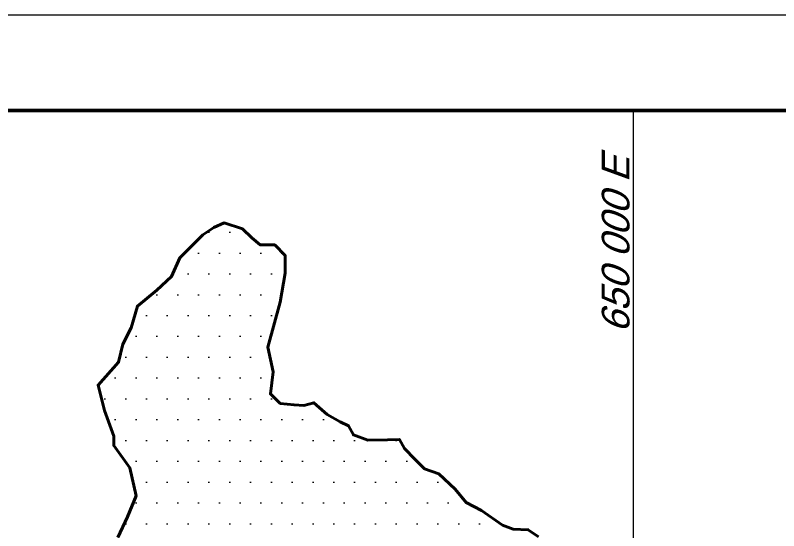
# Model space of a CAD drawing. Header units: metres. Extents: x 0 to 730306, y 0 to 8491524.
# Drawn here: x 730253.91 to 730263.56, y 8491510.89 to 8491517.41 of the extents above; entities that cross this region are included whole.
import ezdxf
from ezdxf.enums import TextEntityAlignment as Align

# ---------------------------------------------------------------- set-up
doc = ezdxf.new("R2010")
doc.units = ezdxf.units.M
for name, color, linetype, lineweight in [('Cap Prov', 94, 'Continuous', 18), ('Distrito', 212, 'Continuous', 25), ('Ejes de Coordenadas', 122, 'Continuous', 5), ('MARCOS', 7, 'Continuous', 40), ('Sheet', 7, 'Continuous', 50)]:
    doc.layers.add(name, color=color, linetype=linetype, lineweight=lineweight)
doc.layers.add('j_malla', color=8, linetype='Continuous')
doc.styles.add('Arial', font='arial.ttf')

msp = doc.modelspace()

# ---------------------------------------------------------------- hatches: boundary and pattern name
at = {"layer": 'Distrito', "linetype": 'Continuous', "lineweight": 0}
h = msp.add_hatch(dxfattribs=at)
h.set_pattern_fill('DOTS', color=256, scale=0.165786, style=0)
h.set_pattern_definition([(0, (720112.64807, 8488845.43236), (0.131592959, 0.2631859185), [0, -0.2631859185])])
h.paths.add_polyline_path([(730258.2055, 8491509.1279), (730258.5221, 8491509.1279), (730258.923, 8491509.5288), (730259.324, 8491509.9297), (730259.6129, 8491510.2186), (730260.1401, 8491510.4342), (730260.6422, 8491510.6472), (730260.5263, 8491510.8128), (730260.3965, 8491510.9038), (730260.2085, 8491510.9104), (730260.0699, 8491510.9613), (730259.8069, 8491511.1443), (730259.6107, 8491511.249), (730259.4751, 8491511.4173), (730259.2685, 8491511.6091), (730259.0876, 8491511.6734), (730258.965, 8491511.796), (730258.8312, 8491511.9298), (730258.7684, 8491512.0443), (730258.6194, 8491512.0377), (730258.3696, 8491512.0369), (730258.1867, 8491512.1021), (730258.1258, 8491512.2166), (730258.0172, 8491512.2666), (730257.8559, 8491512.3591), (730257.6876, 8491512.5086), (730257.56, 8491512.4731), (730257.4373, 8491512.4813), (730257.2618, 8491512.5009), (730257.137, 8491512.6205), (730257.1723, 8491512.8991), (730257.103, 8491513.211), (730257.2625, 8491513.7804), (730257.3257, 8491514.1468), (730257.3257, 8491514.3696), (730257.192, 8491514.5034), (730257.0079, 8491514.5034), (730256.9001, 8491514.5947), (730256.7834, 8491514.7082), (730256.5503, 8491514.7818), (730256.422, 8491514.7236), (730256.2827, 8491514.6319), (730256.1601, 8491514.5093), (730255.9929, 8491514.3421), (730255.8847, 8491514.1048), (730255.7017, 8491513.9312), (730255.4556, 8491513.7314), (730255.3758, 8491513.4554), (730255.2695, 8491513.2496), (730255.2169, 8491513.0211), (730254.9589, 8491512.7315), (730255.041, 8491512.4084), (730255.1567, 8491512.0853), (730255.1567, 8491511.9669), (730255.3612, 8491511.6842), (730255.4394, 8491511.3307), (730255.3288, 8491511.066), (730255.2098, 8491510.8049), (730254.9406, 8491510.4587), (730254.7516, 8491510.0576), (730254.6961, 8491509.7825), (730254.4891, 8491509.415), (730254.4396, 8491509.103), (730254.5197, 8491508.7056), (730254.618, 8491508.3918), (730254.7009, 8491508.1901), (730254.8825, 8491508.0602), (730254.7964, 8491507.755), (730254.6739, 8491507.3205), (730254.6739, 8491506.9976), (730254.8852, 8491506.6078), (730255.0195, 8491506.3624), (730255.0195, 8491506.3329), (730255.279, 8491506.4602), (730255.6617, 8491506.6144), (730255.8607, 8491506.6144), (730256.0006, 8491506.7543), (730256.0006, 8491507.1512), (730256.2066, 8491507.3572), (730256.3831, 8491507.5337), (730256.7218, 8491507.5337), (730256.8984, 8491507.7103), (730256.8984, 8491507.9158), (730257.0456, 8491507.9158), (730257.2079, 8491507.9158), (730257.3698, 8491508.0777), (730257.7965, 8491508.5044), (730258.032, 8491508.7398)])
h.paths.add_polyline_path([(730256.3359, 8491510.4357), (730259.6096, 8491510.4357), (730259.6096, 8491509.8253), (730256.3359, 8491509.8253)], flags=24)
h.paths.add_polyline_path([(730259.2367, 8491508.7649), (730259.8454, 8491508.7649), (730259.8454, 8491507.9691), (730259.2367, 8491507.9691)], flags=25)
h.paths.add_polyline_path([(730256.6881, 8491506.9482), (730257.264, 8491506.9482), (730257.264, 8491505.9507), (730256.6881, 8491505.9507)], flags=9)
h.paths.add_polyline_path([(730257.0317, 8491506.9724), (730262.0006, 8491506.9724), (730262.0006, 8491506.1902), (730257.0317, 8491506.1902)], flags=9)

# ---------------------------------------------------------------- linework, layer by layer
at = {"layer": 'Cap Prov', "color": 7, "lineweight": 40}
msp.add_lwpolyline([(730255.2098, 8491510.8049), (730255.3288, 8491511.066), (730255.4394, 8491511.3307), (730255.3612, 8491511.6842), (730255.1567, 8491511.9669), (730255.1567, 8491512.0853), (730255.041, 8491512.4084), (730254.9589, 8491512.7315), (730255.2169, 8491513.0211), (730255.2695, 8491513.2496), (730255.3758, 8491513.4554), (730255.4556, 8491513.7314), (730255.7017, 8491513.9312), (730255.8847, 8491514.1048), (730255.9929, 8491514.3421), (730256.1601, 8491514.5093), (730256.2827, 8491514.6319), (730256.422, 8491514.7236), (730256.5503, 8491514.7818), (730256.7834, 8491514.7082), (730256.9001, 8491514.5947), (730257.0079, 8491514.5034), (730257.192, 8491514.5034), (730257.3257, 8491514.3696), (730257.3257, 8491514.1468), (730257.2625, 8491513.7804), (730257.103, 8491513.211), (730257.1723, 8491512.8991), (730257.137, 8491512.6205), (730257.2618, 8491512.5009), (730257.4373, 8491512.4813), (730257.56, 8491512.4731), (730257.6876, 8491512.5086), (730257.8559, 8491512.3591), (730258.0172, 8491512.2666), (730258.1258, 8491512.2166), (730258.1867, 8491512.1021), (730258.3696, 8491512.0369), (730258.6194, 8491512.0377), (730258.7684, 8491512.0443), (730258.8312, 8491511.9298), (730258.965, 8491511.796), (730259.0876, 8491511.6734), (730259.2685, 8491511.6091), (730259.4751, 8491511.4173), (730259.6107, 8491511.249), (730259.8069, 8491511.1443), (730260.0699, 8491510.9613), (730260.2085, 8491510.9104), (730260.3965, 8491510.9038), (730260.5263, 8491510.8128)], dxfattribs=at)
at = {"layer": 'j_malla', "color": 8, "lineweight": 5}
msp.add_lwpolyline([(730261.7283, 8491469.404), (730261.7283, 8491516.201)], dxfattribs=at)
at = {"layer": 'MARCOS', "color": 255, "linetype": 'Continuous', "lineweight": 0}
msp.add_lwpolyline([(730244.9462, 8491468.1983), (730305.794, 8491468.1983), (730305.794, 8491517.4068), (730244.9462, 8491517.4068)], close=True, dxfattribs=at)
at = {"layer": 'Sheet', "color": 7, "linetype": 'Continuous'}
msp.add_lwpolyline([(730246.1519, 8491469.404), (730304.5883, 8491469.404), (730304.5883, 8491516.201), (730246.1519, 8491516.201), (730246.1519, 8491469.404)], dxfattribs=at)

# ---------------------------------------------------------------- texts
at = {"layer": 'Ejes de Coordenadas', "style": 'Arial', "oblique": 20}
msp.add_text('650 000 E', height=0.35, rotation=90, dxfattribs=at).set_placement((730261.5022, 8491513.3874), align=Align.MIDDLE_LEFT)

doc.saveas('drawing.dxf')
